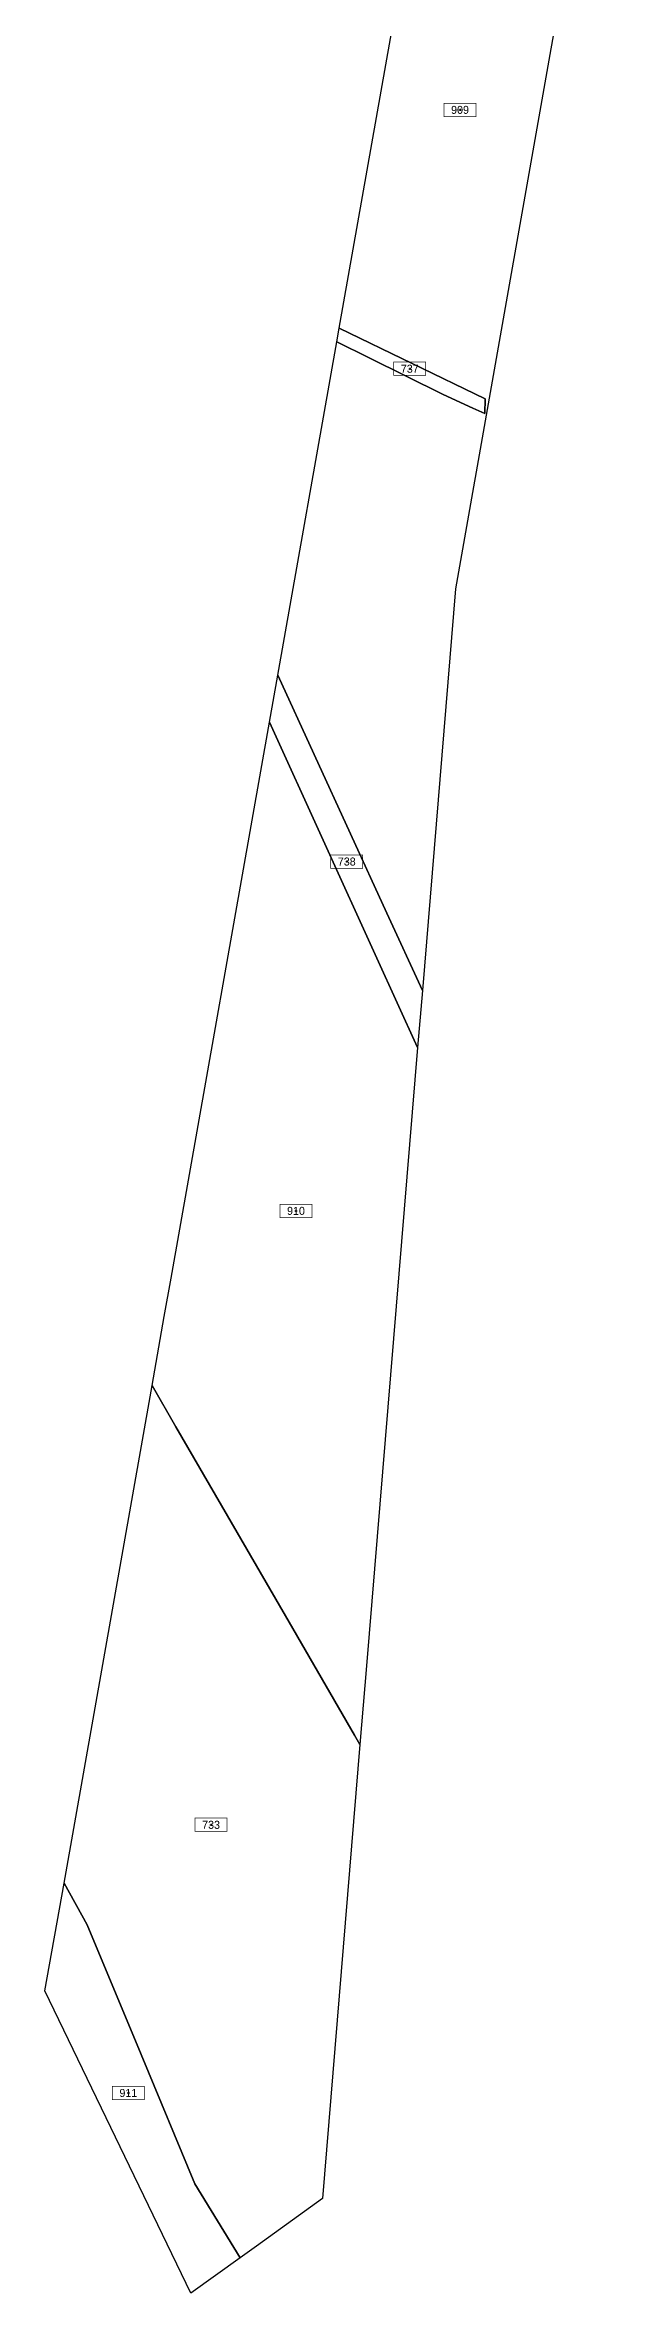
# Model space of a CAD drawing. Header units: millimetres. Extents: x 183940 to 185217, y 654069 to 656537.
# Drawn here: x 184515 to 184727, y 654069 to 654911 of the extents above; entities that cross this region are included whole.
import ezdxf
from ezdxf.enums import TextEntityAlignment as Align

# ---------------------------------------------------------------- set-up
doc = ezdxf.new("R2010")
doc.units = ezdxf.units.MM
doc.layers.add('pcell', color=160, linetype='Continuous')
doc.layers.add('scellno', color=160, linetype='Continuous')
doc.styles.add('mvt-nos', font='hebtxt.shx')

# ---------------------------------------------------------------- blocks, each defined once
blk = doc.blocks.new('cellno')
at = {"color": 2}
for points in [[(-0.4, 0), (0.4, 0)], [(0, 0.4), (0, -0.4)]]:
    blk.add_lwpolyline(points, dxfattribs=at)
at = {"layer": 'scellno', "const_width": 0.25}
blk.add_lwpolyline([(6, 2.5), (-6, 2.5), (-6, -2.5), (6, -2.5)], close=True, dxfattribs=at)
at = {"layer": 'scellno', "style": 'mvt-nos'}
blk.add_attdef('CELLNO', text='', height=3, dxfattribs=at).set_placement((0, 0), align=Align.MIDDLE)
at = {"layer": 'scellno', "style": 'mvt-nos', "flags": 1}
for tag, p in [('CODE', (-0.29, -6)), ('AREA', (0.21, -8.97))]:
    blk.add_attdef(tag, text='', height=2.5, dxfattribs=at).set_placement(p, align=Align.CENTER)

msp = doc.modelspace()

# ---------------------------------------------------------------- linework, layer by layer
at = {"layer": 'pcell'}
for points in [[(184625.72, 654805.31), (184667.66, 655042.37), (184669.01, 655062.33), (184702.93, 655047.78), (184699.51, 655016.52), (184696.98, 654995.42), (184693.41, 654965.8), (184690.13, 654934.48), (184695.37, 654931.54), (184708.46, 655035.45), (184711.81, 655039.93), (184716.8, 655039.7), (184726.79, 655033.93), (184669.3, 654707.5), (184656.85, 654556.97), (184643.57, 654585.95), (184602.69, 654675.13), (184624.81, 654800.15), (184636.97, 654794.19), (184664.62, 654780.44), (184675.8, 654775.25), (184680.23, 654773.21), (184680.37, 654778.81)], [(184624.81, 654800.15), (184625.72, 654805.31), (184680.37, 654778.81), (184680.23, 654773.21), (184675.8, 654775.25), (184664.62, 654780.44), (184636.97, 654794.19)], [(184599.59, 654657.58), (184602.69, 654675.13), (184643.57, 654585.95), (184656.85, 654556.97), (184655.08, 654535.52), (184639.85, 654569.01)], [(184635.91, 654303.73), (184633.47, 654274.21), (184631.42, 654277.75), (184606.97, 654320), (184583.84, 654359.98), (184564.55, 654393.28), (184555.58, 654408.76), (184560.15, 654434.65), (184562.7, 654449.05), (184599.59, 654657.58), (184639.85, 654569.01), (184655.08, 654535.52)], [(184522.61, 654222.18), (184555.58, 654408.76), (184564.55, 654393.28), (184583.84, 654359.98), (184606.97, 654320), (184631.42, 654277.75), (184633.47, 654274.21), (184619.39, 654103.94), (184594.74, 654086.03), (184588.61, 654081.67), (184571.6, 654109.43), (184551.46, 654157.97), (184531.32, 654206.52)], [(184515.47, 654181.83), (184522.61, 654222.18), (184531.32, 654206.52), (184551.46, 654157.97), (184571.6, 654109.43), (184588.61, 654081.67), (184570.12, 654068.51)]]:
    msp.add_lwpolyline(points, close=True, dxfattribs=at)

# ---------------------------------------------------------------- block references
at = {"layer": 'scellno'}
for p, values in [((184670.97, 654887.12), {'CELLNO': '909'}), ((184652.14, 654790.05), {'CELLNO': '737'}), ((184628.53, 654605.27), {'CELLNO': '738'}), ((184609.51, 654474.29), {'CELLNO': '910'}), ((184577.69, 654244.08), {'CELLNO': '733'}), ((184546.71, 654143.52), {'CELLNO': '911'})]:
    msp.add_blockref('cellno', p, dxfattribs=at).add_auto_attribs(values)

doc.saveas('drawing.dxf')
